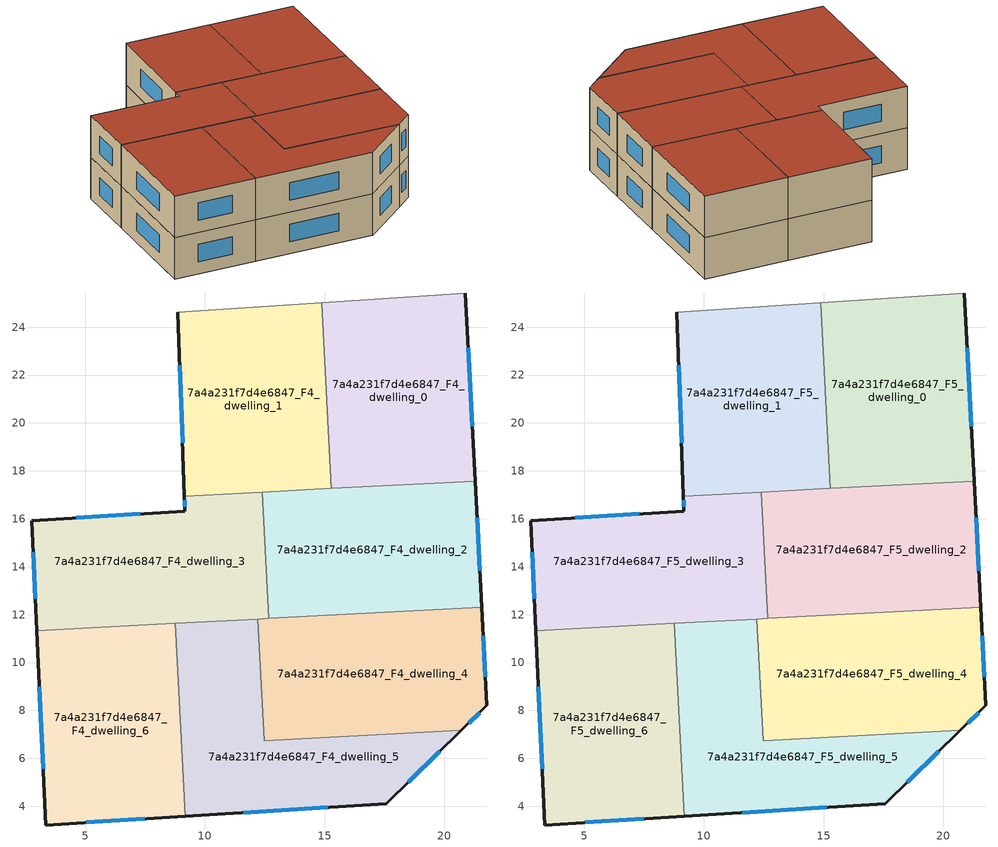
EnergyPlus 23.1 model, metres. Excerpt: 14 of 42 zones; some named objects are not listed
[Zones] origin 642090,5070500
7a4a231f7d4e6847_F4_dwelling_0
 floor to 7a4a231f7d4e6847_F3_dwelling_0 (EU_floor_Construction): 20.88,25.43 21.29,17.58 15.28,17.26 14.87,25.03 z12
 wall outside (EU_wall_Construction): 21.29,17.58 20.88,25.43 z12:15
 wall adiabatic (EU_wall_Construction): 20.88,25.43 14.87,25.03 z12:15
 wall to 7a4a231f7d4e6847_F4_dwelling_1 (EU_wall_Construction): 14.87,25.03 15.28,17.26 z12:15
 wall to 7a4a231f7d4e6847_F4_dwelling_2 (EU_wall_Construction): 15.28,17.26 21.29,17.58 z12:15
 window (EU_Window_Construction): 21.17,19.85 20.99,23.15 z12.87:14.13
7a4a231f7d4e6847_F4_dwelling_1
 floor to 7a4a231f7d4e6847_F3_dwelling_1 (EU_floor_Construction): 14.87,25.03 15.28,17.26 9.14,16.95 8.87,24.63 z12
 wall outside (EU_wall_Construction): 8.87,24.63 9.14,16.95 z12:15
 wall adiabatic (EU_wall_Construction): 14.87,25.03 8.87,24.63 z12:15
 wall to 7a4a231f7d4e6847_F4_dwelling_3 (EU_wall_Construction): 9.14,16.95 12.4,17.12 z12:15
 wall to 7a4a231f7d4e6847_F4_dwelling_2 (EU_wall_Construction): 12.4,17.12 15.28,17.27 z12:15
 window (EU_Window_Construction): 8.95,22.4 9.06,19.17 z12.87:14.13
7a4a231f7d4e6847_F4_dwelling_2
 floor to 7a4a231f7d4e6847_F3_dwelling_2 (EU_floor_Construction): 21.29,17.58 21.56,12.3 12.67,11.84 12.4,17.12 z12
 wall outside (EU_wall_Construction): 21.56,12.3 21.29,17.58 z12:15
 wall to 7a4a231f7d4e6847_F4_dwelling_3 (EU_wall_Construction): 12.4,17.12 12.67,11.84 z12:15
 wall to 7a4a231f7d4e6847_F4_dwelling_4 (EU_wall_Construction): 12.67,11.84 21.56,12.3 z12:15
 window (EU_Window_Construction): 21.48,13.83 21.36,16.05 z12.87:14.13
7a4a231f7d4e6847_F4_dwelling_3
 floor to 7a4a231f7d4e6847_F3_dwelling_3 (EU_floor_Construction): 12.4,17.12 12.67,11.84 2.98,11.33 2.76,15.92 9.17,16.32 9.14,16.95 z12
 wall outside (EU_wall_Construction): 9.14,16.95 9.17,16.32 2.76,15.92 2.98,11.33 z12:15
 wall to 7a4a231f7d4e6847_F4_dwelling_6 (EU_wall_Construction): 2.98,11.33 8.76,11.64 z12:15
 wall to 7a4a231f7d4e6847_F4_dwelling_5 (EU_wall_Construction): 8.76,11.64 12.21,11.82 z12:15
 wall to 7a4a231f7d4e6847_F4_dwelling_4 (EU_wall_Construction): 12.21,11.82 12.67,11.84 z12:15
 window (EU_Window_Construction): 7.31,16.21 4.62,16.04 / 9.15,16.77 9.16,16.5 / 2.82,14.59 2.91,12.67 z12.87:14.13
7a4a231f7d4e6847_F4_dwelling_4
 floor to 7a4a231f7d4e6847_F3_dwelling_4 (EU_floor_Construction): 21.56,12.3 21.77,8.21 20.7,7.17 12.47,6.74 12.21,11.82 z12
 wall outside (EU_wall_Construction): 20.7,7.17 21.77,8.21 21.56,12.3 z12:15
 wall to 7a4a231f7d4e6847_F4_dwelling_5 (EU_wall_Construction): 12.21,11.82 12.47,6.74 20.7,7.17 z12:15
 window (EU_Window_Construction): 21.01,7.47 21.46,7.91 / 21.71,9.4 21.62,11.12 z12.87:14.13
7a4a231f7d4e6847_F4_dwelling_5
 floor to 7a4a231f7d4e6847_F3_dwelling_5 (EU_floor_Construction): 20.7,7.17 17.57,4.11 9.18,3.58 8.76,11.64 12.21,11.82 12.47,6.74 z12
 wall outside (EU_wall_Construction): 9.18,3.58 17.57,4.11 20.7,7.17 z12:15
 wall to 7a4a231f7d4e6847_F4_dwelling_6 (EU_wall_Construction): 8.76,11.64 9.18,3.58 z12:15
 window (EU_Window_Construction): 18.48,5 19.79,6.29 / 11.61,3.74 15.13,3.96 z12.87:14.13
7a4a231f7d4e6847_F4_dwelling_6
 floor to 7a4a231f7d4e6847_F3_dwelling_6 (EU_floor_Construction): 8.76,11.64 9.18,3.58 3.36,3.22 2.98,11.33 z12
 wall outside (EU_wall_Construction): 2.98,11.33 3.36,3.22 9.18,3.58 z12:15
 window (EU_Window_Construction): 5.04,3.32 7.49,3.48 / 3.09,8.98 3.25,5.57 z12.87:14.13
7a4a231f7d4e6847_F5_dwelling_0
 floor to 7a4a231f7d4e6847_F4_dwelling_0 (EU_floor_Construction): 20.88,25.43 21.29,17.58 15.28,17.26 14.87,25.03 z15
 wall outside (EU_wall_Construction): 21.29,17.58 20.88,25.43 z15:18
 wall adiabatic (EU_wall_Construction): 20.88,25.43 14.87,25.03 z15:18
 wall to 7a4a231f7d4e6847_F5_dwelling_1 (EU_wall_Construction): 14.87,25.03 15.28,17.26 z15:18
 wall to 7a4a231f7d4e6847_F5_dwelling_2 (EU_wall_Construction): 15.28,17.26 21.29,17.58 z15:18
 window (EU_Window_Construction): 21.17,19.85 20.99,23.15 z15.87:17.13
 roof outside (EU_roof_Construction): 21.29,17.58 20.88,25.43 14.87,25.03 15.28,17.26 z18
7a4a231f7d4e6847_F5_dwelling_1
 floor to 7a4a231f7d4e6847_F4_dwelling_1 (EU_floor_Construction): 14.87,25.03 15.28,17.26 9.14,16.95 8.87,24.63 z15
 wall outside (EU_wall_Construction): 8.87,24.63 9.14,16.95 z15:18
 wall adiabatic (EU_wall_Construction): 14.87,25.03 8.87,24.63 z15:18
 wall to 7a4a231f7d4e6847_F5_dwelling_3 (EU_wall_Construction): 9.14,16.95 12.4,17.12 z15:18
 wall to 7a4a231f7d4e6847_F5_dwelling_2 (EU_wall_Construction): 12.4,17.12 15.28,17.27 z15:18
 window (EU_Window_Construction): 8.95,22.4 9.06,19.17 z15.87:17.13
 roof outside (EU_roof_Construction): 15.28,17.26 14.87,25.03 8.87,24.63 9.14,16.95 z18
7a4a231f7d4e6847_F5_dwelling_2
 floor to 7a4a231f7d4e6847_F4_dwelling_2 (EU_floor_Construction): 21.29,17.58 21.56,12.3 12.67,11.84 12.4,17.12 z15
 wall outside (EU_wall_Construction): 21.56,12.3 21.29,17.58 z15:18
 wall to 7a4a231f7d4e6847_F5_dwelling_3 (EU_wall_Construction): 12.4,17.12 12.67,11.84 z15:18
 wall to 7a4a231f7d4e6847_F5_dwelling_4 (EU_wall_Construction): 12.67,11.84 21.56,12.3 z15:18
 window (EU_Window_Construction): 21.48,13.83 21.36,16.05 z15.87:17.13
 roof outside (EU_roof_Construction): 21.56,12.3 21.29,17.58 12.4,17.12 12.67,11.84 z18
7a4a231f7d4e6847_F5_dwelling_3
 floor to 7a4a231f7d4e6847_F4_dwelling_3 (EU_floor_Construction): 12.4,17.12 12.67,11.84 2.98,11.33 2.76,15.92 9.17,16.32 9.14,16.95 z15
 wall outside (EU_wall_Construction): 9.14,16.95 9.17,16.32 2.76,15.92 2.98,11.33 z15:18
 wall to 7a4a231f7d4e6847_F5_dwelling_6 (EU_wall_Construction): 2.98,11.33 8.76,11.64 z15:18
 wall to 7a4a231f7d4e6847_F5_dwelling_5 (EU_wall_Construction): 8.76,11.64 12.21,11.82 z15:18
 wall to 7a4a231f7d4e6847_F5_dwelling_4 (EU_wall_Construction): 12.21,11.82 12.67,11.84 z15:18
 window (EU_Window_Construction): 7.31,16.21 4.62,16.04 / 9.15,16.77 9.16,16.5 / 2.82,14.59 2.91,12.67 z15.87:17.13
 roof outside (EU_roof_Construction): 12.67,11.84 12.4,17.12 9.14,16.95 9.17,16.32 2.76,15.92 2.98,11.33 z18
7a4a231f7d4e6847_F5_dwelling_4
 floor to 7a4a231f7d4e6847_F4_dwelling_4 (EU_floor_Construction): 21.56,12.3 21.77,8.21 20.7,7.17 12.47,6.74 12.21,11.82 z15
 wall outside (EU_wall_Construction): 20.7,7.17 21.77,8.21 21.56,12.3 z15:18
 wall to 7a4a231f7d4e6847_F5_dwelling_5 (EU_wall_Construction): 12.21,11.82 12.47,6.74 20.7,7.17 z15:18
 window (EU_Window_Construction): 21.01,7.47 21.46,7.91 / 21.71,9.4 21.62,11.12 z15.87:17.13
 roof outside (EU_roof_Construction): 20.7,7.17 21.77,8.21 21.56,12.3 12.21,11.82 12.47,6.74 z18
7a4a231f7d4e6847_F5_dwelling_5
 floor to 7a4a231f7d4e6847_F4_dwelling_5 (EU_floor_Construction): 20.7,7.17 17.57,4.11 9.18,3.58 8.76,11.64 12.21,11.82 12.47,6.74 z15
 wall outside (EU_wall_Construction): 9.18,3.58 17.57,4.11 20.7,7.17 z15:18
 wall to 7a4a231f7d4e6847_F5_dwelling_6 (EU_wall_Construction): 8.76,11.64 9.18,3.58 z15:18
 window (EU_Window_Construction): 18.48,5 19.79,6.29 / 11.61,3.74 15.13,3.96 z15.87:17.13
 roof outside (EU_roof_Construction): 17.57,4.11 20.7,7.17 12.47,6.74 12.21,11.82 8.76,11.64 9.18,3.58 z18
7a4a231f7d4e6847_F5_dwelling_6
 floor to 7a4a231f7d4e6847_F4_dwelling_6 (EU_floor_Construction): 8.76,11.64 9.18,3.58 3.36,3.22 2.98,11.33 z15
 wall outside (EU_wall_Construction): 2.98,11.33 3.36,3.22 9.18,3.58 z15:18
 window (EU_Window_Construction): 5.04,3.32 7.49,3.48 / 3.09,8.98 3.25,5.57 z15.87:17.13
 roof outside (EU_roof_Construction): 9.18,3.58 8.76,11.64 2.98,11.33 3.36,3.22 z18
[Building]
EU S2 Campaign: North Axis=0; Terrain=City; Solar Distribution=FullExterior
[Site:Location]
Lyon-Bron: Latitude=45.75; Longitude=5; Time Zone=1; Elevation=198
[SizingPeriod:WeatherFileDays]
AnnualSizingPeriod: Begin Month=1; Begin Day of Month=1; End Month=12; End Day of Month=31; Day of Week for Start Day=Monday; Use Weather File Daylight Saving Period=No; Use Weather File Rain and Snow Indicators=No
[MATERIAL]
EU_InternalMass_Material: Roughness=MediumRough; Thickness=0.1; Conductivity=1; Density=1800; Specific Heat=900; Thermal Absorptance=0.9; Solar Absorptance=0.7; Visible Absorptance=0.7
[MATERIAL:NOMASS] Roughness=MediumRough; Thermal Absorptance=0.9; Solar Absorptance=0.7; Visible Absorptance=0.7
Name | Thermal Resistance
EU_wall_NoMass | 1.15691
EU_roof_NoMass | 1.19505
EU_floor_NoMass | 1.78277
[WINDOWMATERIAL:SIMPLEGLAZINGSYSTEM]
EU_Window_SimpleGlazing: UFactor=2.71266; Solar Heat Gain Coefficient=0.75; Visible Transmittance=0.75
[CONSTRUCTION]
EU_wall_Construction: EU_wall_NoMass
EU_roof_Construction: EU_roof_NoMass
EU_floor_Construction: EU_floor_NoMass
EU_Window_Construction: EU_Window_SimpleGlazing
EU_InternalMass_Construction: EU_InternalMass_Material
[ZONE] Type=1; Multiplier=1; Ceiling Height=autocalculate; Floor Area=autocalculate; Part of Total Floor Area=Yes
Name | Volume
7a4a231f7d4e6847_F4_dwelling_0; 7a4a231f7d4e6847_F5_dwelling_0 | 141.045
7a4a231f7d4e6847_F4_dwelling_1; 7a4a231f7d4e6847_F5_dwelling_1 | 141.044
7a4a231f7d4e6847_F4_dwelling_2; 7a4a231f7d4e6847_F5_dwelling_2 | 141.04
7a4a231f7d4e6847_F4_dwelling_3; 7a4a231f7d4e6847_F5_dwelling_3 | 141.026
7a4a231f7d4e6847_F4_dwelling_4; 7a4a231f7d4e6847_F5_dwelling_4 | 141.038
7a4a231f7d4e6847_F4_dwelling_5; 7a4a231f7d4e6847_F5_dwelling_5 | 141.049
7a4a231f7d4e6847_F4_dwelling_6; 7a4a231f7d4e6847_F5_dwelling_6 | 141.048
[INTERNALMASS] Construction=EU_InternalMass_Construction
Name | Zone or ZoneList | Surface Area
7a4a231f7d4e6847_F4_dwelling_0_EU_InternalMass | 7a4a231f7d4e6847_F4_dwelling_0 | 47.0138
7a4a231f7d4e6847_F4_dwelling_1_EU_InternalMass | 7a4a231f7d4e6847_F4_dwelling_1 | 47.0158
7a4a231f7d4e6847_F4_dwelling_2_EU_InternalMass | 7a4a231f7d4e6847_F4_dwelling_2 | 47.0132
7a4a231f7d4e6847_F4_dwelling_3_EU_InternalMass | 7a4a231f7d4e6847_F4_dwelling_3 | 47.0095
7a4a231f7d4e6847_F4_dwelling_4_EU_InternalMass | 7a4a231f7d4e6847_F4_dwelling_4 | 47.0121
7a4a231f7d4e6847_F4_dwelling_5_EU_InternalMass | 7a4a231f7d4e6847_F4_dwelling_5 | 47.0165
7a4a231f7d4e6847_F4_dwelling_6_EU_InternalMass | 7a4a231f7d4e6847_F4_dwelling_6 | 47.0175
7a4a231f7d4e6847_F5_dwelling_0_EU_InternalMass | 7a4a231f7d4e6847_F5_dwelling_0 | 47.0138
7a4a231f7d4e6847_F5_dwelling_1_EU_InternalMass | 7a4a231f7d4e6847_F5_dwelling_1 | 47.0158
7a4a231f7d4e6847_F5_dwelling_2_EU_InternalMass | 7a4a231f7d4e6847_F5_dwelling_2 | 47.0132
7a4a231f7d4e6847_F5_dwelling_3_EU_InternalMass | 7a4a231f7d4e6847_F5_dwelling_3 | 47.0095
7a4a231f7d4e6847_F5_dwelling_4_EU_InternalMass | 7a4a231f7d4e6847_F5_dwelling_4 | 47.0121
7a4a231f7d4e6847_F5_dwelling_5_EU_InternalMass | 7a4a231f7d4e6847_F5_dwelling_5 | 47.0165
7a4a231f7d4e6847_F5_dwelling_6_EU_InternalMass | 7a4a231f7d4e6847_F5_dwelling_6 | 47.0175
[OTHEREQUIPMENT] Fuel Type=Electricity; Design Level Calculation Method=Watts/Area; Power per Zone Floor Area=1; Fraction Latent=0; Fraction Radiant=0; Fraction Lost=0; Carbon Dioxide Generation Rate=0; EndUse Subcategory=EU_Step8_InternalGains
Name | Zone or ZoneList or Space or SpaceList | Schedule
EU_Step8_InternalGain_7a4a231f7d4e6847_F4_dwelling_0_f000 | 7a4a231f7d4e6847_F4_dwelling_0 | EU_Step8_GainSchedule_7a4a231f7d4e6847_F4_dwelling_0_f000
EU_Step8_InternalGain_7a4a231f7d4e6847_F4_dwelling_1_f000 | 7a4a231f7d4e6847_F4_dwelling_1 | EU_Step8_GainSchedule_7a4a231f7d4e6847_F4_dwelling_1_f000
EU_Step8_InternalGain_7a4a231f7d4e6847_F4_dwelling_2_f000 | 7a4a231f7d4e6847_F4_dwelling_2 | EU_Step8_GainSchedule_7a4a231f7d4e6847_F4_dwelling_2_f000
EU_Step8_InternalGain_7a4a231f7d4e6847_F4_dwelling_3_f000 | 7a4a231f7d4e6847_F4_dwelling_3 | EU_Step8_GainSchedule_7a4a231f7d4e6847_F4_dwelling_3_f000
EU_Step8_InternalGain_7a4a231f7d4e6847_F4_dwelling_4_f000 | 7a4a231f7d4e6847_F4_dwelling_4 | EU_Step8_GainSchedule_7a4a231f7d4e6847_F4_dwelling_4_f000
EU_Step8_InternalGain_7a4a231f7d4e6847_F4_dwelling_5_f000 | 7a4a231f7d4e6847_F4_dwelling_5 | EU_Step8_GainSchedule_7a4a231f7d4e6847_F4_dwelling_5_f000
EU_Step8_InternalGain_7a4a231f7d4e6847_F4_dwelling_6_f000 | 7a4a231f7d4e6847_F4_dwelling_6 | EU_Step8_GainSchedule_7a4a231f7d4e6847_F4_dwelling_6_f000
EU_Step8_InternalGain_7a4a231f7d4e6847_F5_dwelling_0_f000 | 7a4a231f7d4e6847_F5_dwelling_0 | EU_Step8_GainSchedule_7a4a231f7d4e6847_F5_dwelling_0_f000
EU_Step8_InternalGain_7a4a231f7d4e6847_F5_dwelling_1_f000 | 7a4a231f7d4e6847_F5_dwelling_1 | EU_Step8_GainSchedule_7a4a231f7d4e6847_F5_dwelling_1_f000
EU_Step8_InternalGain_7a4a231f7d4e6847_F5_dwelling_2_f000 | 7a4a231f7d4e6847_F5_dwelling_2 | EU_Step8_GainSchedule_7a4a231f7d4e6847_F5_dwelling_2_f000
EU_Step8_InternalGain_7a4a231f7d4e6847_F5_dwelling_3_f000 | 7a4a231f7d4e6847_F5_dwelling_3 | EU_Step8_GainSchedule_7a4a231f7d4e6847_F5_dwelling_3_f000
EU_Step8_InternalGain_7a4a231f7d4e6847_F5_dwelling_4_f000 | 7a4a231f7d4e6847_F5_dwelling_4 | EU_Step8_GainSchedule_7a4a231f7d4e6847_F5_dwelling_4_f000
EU_Step8_InternalGain_7a4a231f7d4e6847_F5_dwelling_5_f000 | 7a4a231f7d4e6847_F5_dwelling_5 | EU_Step8_GainSchedule_7a4a231f7d4e6847_F5_dwelling_5_f000
EU_Step8_InternalGain_7a4a231f7d4e6847_F5_dwelling_6_f000 | 7a4a231f7d4e6847_F5_dwelling_6 | EU_Step8_GainSchedule_7a4a231f7d4e6847_F5_dwelling_6_f000
[ZONEVENTILATION:DESIGNFLOWRATE] Schedule=EU_AlwaysOn; Design Flow Rate Calculation Method=AirChanges/Hour; Air Changes per Hour=0.551728; Ventilation Type=Natural; Fan Pressure Rise=0; Fan Total Efficiency=1; Constant Term Coefficient=1; Temperature Term Coefficient=0; Velocity Term Coefficient=0; Velocity Squared Term Coefficient=0; Minimum Indoor Temperature=-100; Maximum Indoor Temperature=100; Delta Temperature=-100; Minimum Outdoor Temperature=-100; Maximum Outdoor Temperature=100; Maximum Wind Speed=40
Name | Zone or ZoneList or Space or SpaceList
EU_ConstantAir_7a4a231f7d4e6847_F4_dwelling_0 | 7a4a231f7d4e6847_F4_dwelling_0
EU_ConstantAir_7a4a231f7d4e6847_F4_dwelling_1 | 7a4a231f7d4e6847_F4_dwelling_1
EU_ConstantAir_7a4a231f7d4e6847_F4_dwelling_2 | 7a4a231f7d4e6847_F4_dwelling_2
EU_ConstantAir_7a4a231f7d4e6847_F4_dwelling_3 | 7a4a231f7d4e6847_F4_dwelling_3
EU_ConstantAir_7a4a231f7d4e6847_F4_dwelling_4 | 7a4a231f7d4e6847_F4_dwelling_4
EU_ConstantAir_7a4a231f7d4e6847_F4_dwelling_5 | 7a4a231f7d4e6847_F4_dwelling_5
EU_ConstantAir_7a4a231f7d4e6847_F4_dwelling_6 | 7a4a231f7d4e6847_F4_dwelling_6
EU_ConstantAir_7a4a231f7d4e6847_F5_dwelling_0 | 7a4a231f7d4e6847_F5_dwelling_0
EU_ConstantAir_7a4a231f7d4e6847_F5_dwelling_1 | 7a4a231f7d4e6847_F5_dwelling_1
EU_ConstantAir_7a4a231f7d4e6847_F5_dwelling_2 | 7a4a231f7d4e6847_F5_dwelling_2
EU_ConstantAir_7a4a231f7d4e6847_F5_dwelling_3 | 7a4a231f7d4e6847_F5_dwelling_3
EU_ConstantAir_7a4a231f7d4e6847_F5_dwelling_4 | 7a4a231f7d4e6847_F5_dwelling_4
EU_ConstantAir_7a4a231f7d4e6847_F5_dwelling_5 | 7a4a231f7d4e6847_F5_dwelling_5
EU_ConstantAir_7a4a231f7d4e6847_F5_dwelling_6 | 7a4a231f7d4e6847_F5_dwelling_6
[HVACTEMPLATE:ZONE:IDEALLOADSAIRSYSTEM] System Availability Schedule=EU_AlwaysOn; Maximum Heating Supply Air Temperature=50; Minimum Cooling Supply Air Temperature=13; Maximum Heating Supply Air Humidity Ratio=0.0156; Minimum Cooling Supply Air Humidity Ratio=0.0077; Heating Limit=NoLimit; Cooling Limit=NoLimit; Heating Availability Schedule=EU_AlwaysOn; Cooling Availability Schedule=EU_CoolingOff; Dehumidification Control Type=ConstantSensibleHeatRatio; Cooling Sensible Heat Ratio=0.7; Dehumidification Setpoint=60; Humidification Control Type=None; Humidification Setpoint=30; Outdoor Air Method=None; Outdoor Air Flow Rate per Person=0.00944; Outdoor Air Flow Rate per Zone Floor Area=0; Outdoor Air Flow Rate per Zone=0; Demand Controlled Ventilation Type=None; Outdoor Air Economizer Type=NoEconomizer; Heat Recovery Type=None; Sensible Heat Recovery Effectiveness=0.7; Latent Heat Recovery Effectiveness=0.65
Name | Template Thermostat
7a4a231f7d4e6847_F4_dwelling_0 | EU_HeatOnly_7a4a231f7d4e6847_F4_dwelling_0
7a4a231f7d4e6847_F4_dwelling_1 | EU_HeatOnly_7a4a231f7d4e6847_F4_dwelling_1
7a4a231f7d4e6847_F4_dwelling_2 | EU_HeatOnly_7a4a231f7d4e6847_F4_dwelling_2
7a4a231f7d4e6847_F4_dwelling_3 | EU_HeatOnly_7a4a231f7d4e6847_F4_dwelling_3
7a4a231f7d4e6847_F4_dwelling_4 | EU_HeatOnly_7a4a231f7d4e6847_F4_dwelling_4
7a4a231f7d4e6847_F4_dwelling_5 | EU_HeatOnly_7a4a231f7d4e6847_F4_dwelling_5
7a4a231f7d4e6847_F4_dwelling_6 | EU_HeatOnly_7a4a231f7d4e6847_F4_dwelling_6
7a4a231f7d4e6847_F5_dwelling_0 | EU_HeatOnly_7a4a231f7d4e6847_F5_dwelling_0
7a4a231f7d4e6847_F5_dwelling_1 | EU_HeatOnly_7a4a231f7d4e6847_F5_dwelling_1
7a4a231f7d4e6847_F5_dwelling_2 | EU_HeatOnly_7a4a231f7d4e6847_F5_dwelling_2
7a4a231f7d4e6847_F5_dwelling_3 | EU_HeatOnly_7a4a231f7d4e6847_F5_dwelling_3
7a4a231f7d4e6847_F5_dwelling_4 | EU_HeatOnly_7a4a231f7d4e6847_F5_dwelling_4
7a4a231f7d4e6847_F5_dwelling_5 | EU_HeatOnly_7a4a231f7d4e6847_F5_dwelling_5
7a4a231f7d4e6847_F5_dwelling_6 | EU_HeatOnly_7a4a231f7d4e6847_F5_dwelling_6
[SIZING:ZONE] Zone Cooling Design Supply Air Temperature Input Method=SupplyAirTemperature; Zone Cooling Design Supply Air Temperature=13; Zone Heating Design Supply Air Temperature Input Method=SupplyAirTemperature; Zone Heating Design Supply Air Temperature=50; Zone Cooling Design Supply Air Humidity Ratio=0.008; Zone Heating Design Supply Air Humidity Ratio=0.008; Cooling Design Air Flow Method=DesignDay; Cooling Design Air Flow Rate=0; Cooling Minimum Air Flow per Zone Floor Area=0.000762; Cooling Minimum Air Flow=0; Cooling Minimum Air Flow Fraction=0.2; Heating Design Air Flow Method=DesignDay; Heating Design Air Flow Rate=0; Heating Maximum Air Flow per Zone Floor Area=0.002032; Heating Maximum Air Flow=0.141576; Heating Maximum Air Flow Fraction=0.3; Account for Dedicated Outdoor Air System=No; Dedicated Outdoor Air System Control Strategy=NeutralSupplyAir; Dedicated Outdoor Air Low Setpoint Temperature for Design=autosize; Dedicated Outdoor Air High Setpoint Temperature for Design=autosize; Zone Load Sizing Method=Sensible Load Only No Latent Load; Zone Latent Cooling Design Supply Air Humidity Ratio Input Method=HumidityRatioDifference; Zone Cooling Design Supply Air Humidity Ratio Difference=0.005; Zone Latent Heating Design Supply Air Humidity Ratio Input Method=HumidityRatioDifference; Zone Humidification Design Supply Air Humidity Ratio Difference=0.005
7a4a231f7d4e6847_F4_dwelling_0; 7a4a231f7d4e6847_F4_dwelling_1; 7a4a231f7d4e6847_F4_dwelling_2; 7a4a231f7d4e6847_F4_dwelling_3; 7a4a231f7d4e6847_F4_dwelling_4; 7a4a231f7d4e6847_F4_dwelling_5; 7a4a231f7d4e6847_F4_dwelling_6; 7a4a231f7d4e6847_F5_dwelling_0; 7a4a231f7d4e6847_F5_dwelling_1; 7a4a231f7d4e6847_F5_dwelling_2; 7a4a231f7d4e6847_F5_dwelling_3; 7a4a231f7d4e6847_F5_dwelling_4; 7a4a231f7d4e6847_F5_dwelling_5; 7a4a231f7d4e6847_F5_dwelling_6
[SCHEDULE:CONSTANT]
Name | Hourly Value
EU_AlwaysOn | 1
EU_CoolingOff | 0
[SCHEDULE:FILE] Column Number=1; Rows to Skip at Top=0; Number of Hours of Data=8760; Column Separator=Comma; Interpolate to Timestep=No; Minutes per Item=60; Adjust Schedule for Daylight Savings=Yes
Name | File
EU_Step8_GainSchedule_7a4a231f7d4e6847_F4_dwelling_0_f000 | ../../schedules/7a4a231f7d4e6847/7a4a231f7d4e6847_F4_dwelling_0_f000_gain.csv
EU_Step8_GainSchedule_7a4a231f7d4e6847_F4_dwelling_1_f000 | ../../schedules/7a4a231f7d4e6847/7a4a231f7d4e6847_F4_dwelling_1_f000_gain.csv
EU_Step8_GainSchedule_7a4a231f7d4e6847_F4_dwelling_2_f000 | ../../schedules/7a4a231f7d4e6847/7a4a231f7d4e6847_F4_dwelling_2_f000_gain.csv
EU_Step8_GainSchedule_7a4a231f7d4e6847_F4_dwelling_3_f000 | ../../schedules/7a4a231f7d4e6847/7a4a231f7d4e6847_F4_dwelling_3_f000_gain.csv
EU_Step8_GainSchedule_7a4a231f7d4e6847_F4_dwelling_4_f000 | ../../schedules/7a4a231f7d4e6847/7a4a231f7d4e6847_F4_dwelling_4_f000_gain.csv
EU_Step8_GainSchedule_7a4a231f7d4e6847_F4_dwelling_5_f000 | ../../schedules/7a4a231f7d4e6847/7a4a231f7d4e6847_F4_dwelling_5_f000_gain.csv
EU_Step8_GainSchedule_7a4a231f7d4e6847_F4_dwelling_6_f000 | ../../schedules/7a4a231f7d4e6847/7a4a231f7d4e6847_F4_dwelling_6_f000_gain.csv
EU_Step8_GainSchedule_7a4a231f7d4e6847_F5_dwelling_0_f000 | ../../schedules/7a4a231f7d4e6847/7a4a231f7d4e6847_F5_dwelling_0_f000_gain.csv
EU_Step8_GainSchedule_7a4a231f7d4e6847_F5_dwelling_1_f000 | ../../schedules/7a4a231f7d4e6847/7a4a231f7d4e6847_F5_dwelling_1_f000_gain.csv
EU_Step8_GainSchedule_7a4a231f7d4e6847_F5_dwelling_2_f000 | ../../schedules/7a4a231f7d4e6847/7a4a231f7d4e6847_F5_dwelling_2_f000_gain.csv
EU_Step8_GainSchedule_7a4a231f7d4e6847_F5_dwelling_3_f000 | ../../schedules/7a4a231f7d4e6847/7a4a231f7d4e6847_F5_dwelling_3_f000_gain.csv
EU_Step8_GainSchedule_7a4a231f7d4e6847_F5_dwelling_4_f000 | ../../schedules/7a4a231f7d4e6847/7a4a231f7d4e6847_F5_dwelling_4_f000_gain.csv
EU_Step8_GainSchedule_7a4a231f7d4e6847_F5_dwelling_5_f000 | ../../schedules/7a4a231f7d4e6847/7a4a231f7d4e6847_F5_dwelling_5_f000_gain.csv
EU_Step8_GainSchedule_7a4a231f7d4e6847_F5_dwelling_6_f000 | ../../schedules/7a4a231f7d4e6847/7a4a231f7d4e6847_F5_dwelling_6_f000_gain.csv
